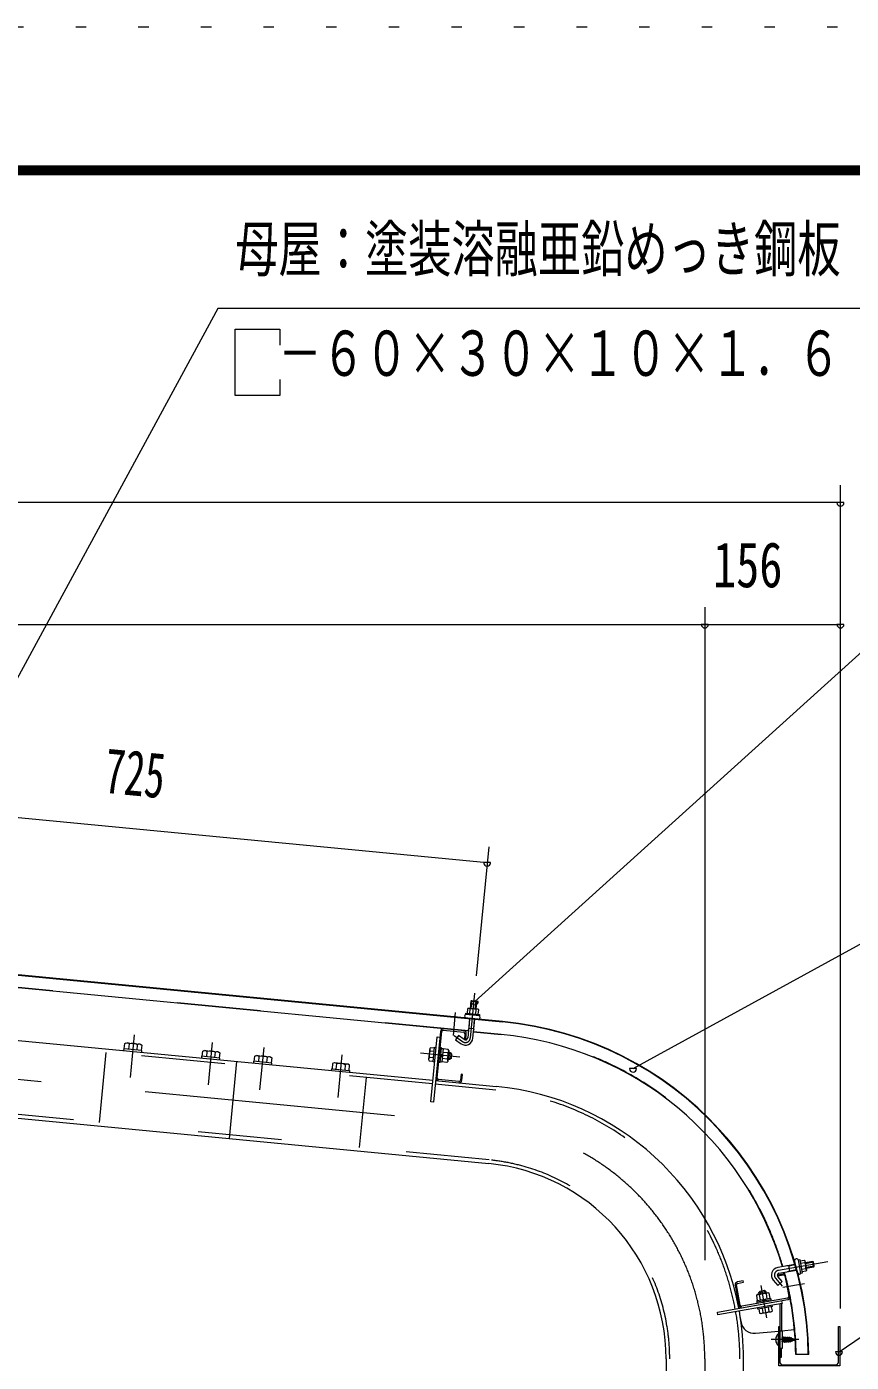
# Model space of a CAD drawing. Units: millimetres, scale not verified. Extents: x -25857 to 25867, y -10500 to 10500.
# Drawn here: x 18706 to 21076, y 6662 to 10500 of the extents above; entities that cross this region are included whole.
import ezdxf
from ezdxf.enums import TextEntityAlignment as Align

# ---------------------------------------------------------------- set-up
doc = ezdxf.new("R2010")
doc.units = ezdxf.units.MM
doc.header["$LTSCALE"] = 60
for name, pattern in [('USER2', [10, 4, -6]), ('USER3', [24, 12, -5, 2, -5]), ('USER4', [3, 0.5, -2.5])]:
    doc.linetypes.add(name, pattern=pattern)
for name, color, linetype, lineweight in [('0-6_2-02BOLD', 7, 'Continuous', 18), ('0-7_2-12HIDDEN', 3, 'USER2', 18), ('0-8_2-22CENTER', 3, 'USER3', 18), ('0-9_2-42THIN', 4, 'Continuous', 18), ('0-A_2-52DIM', 3, 'Continuous', 18), ('0-C_F-F1PAPER', 5, 'Continuous', 18), ('0-D_F-E_J_ADD', 5, 'USER4', 18)]:
    doc.layers.add(name, color=color, linetype=linetype, lineweight=lineweight)
doc.styles.add('ＭＳ ゴシック', font='')
doc.styles.get('ＭＳ ゴシック').set_extended_font_data('MS Gothic')

msp = doc.modelspace()

# ---------------------------------------------------------------- linework, layer by layer
at = {"layer": '0-6_2-02BOLD'}
for p, q in [((20073.6, 7641.83), (16149.99, 8019.63)), ((16191.43, 8014.38), (20073.47, 7640.58)), ((19975.44, 7613.6), (18186.22, 7785.89)), ((19979.76, 7664.92), (19980.99, 7677.67)), ((19997.15, 7676.11), (19995.92, 7663.37)), ((19998.76, 7699.35), (19996.65, 7677.43)), ((18077.28, 7645.68), (19873.47, 7472.73)), ((19978.91, 7649.69), (19973.63, 7594.78)), ((19988.56, 7593.34), (19993.85, 7648.25)), ((19886.18, 7479.54), (19899.02, 7612.92)), ((19903.39, 7616.52), (19962.11, 7610.87)), ((19976.33, 7622.85), (19991.26, 7621.41)), ((19990.37, 7612.17), (20070, 7604.5)), ((19000.16, 7577.15), (18998.7, 7561.98)), ((19023.13, 7559.63), (19024.59, 7574.8)), ((19885.45, 7597.15), (19893.41, 7596.38)), ((19898.35, 7564.13), (19903.32, 7563.65)), ((19917.7, 7561.53), (19903.25, 7562.93)), ((19919.14, 7558.36), (19917.7, 7561.53)), ((19224.15, 7555.58), (19222.69, 7540.41)), ((19247.11, 7538.06), (19248.57, 7553.23)), ((19309.08, 7527.07), (19287.73, 7305.35)), ((19373.46, 7541.21), (19372, 7526.04)), ((19396.42, 7523.69), (19397.88, 7538.86)), ((19875.67, 7537.3), (19863.72, 7538.45)), ((19865.52, 7557.13), (19877.47, 7555.98)), ((19894.44, 7523.57), (19890.46, 7523.95)), ((19896, 7539.75), (19901.45, 7544.25)), ((19896.48, 7544.72), (19901.94, 7549.22)), ((19915, 7533.52), (19900.56, 7534.91)), ((19902.36, 7553.58), (19916.79, 7552.19)), ((19919.14, 7558.36), (19916.12, 7527.01)), ((19582.05, 7505.81), (19581.57, 7500.83)), ((19595.96, 7504.47), (19597.42, 7519.64)), ((19621.85, 7517.29), (19620.39, 7502.12)), ((19632.6, 7500.95), (19634.06, 7516.12)), ((19881.43, 7471.96), (20055.63, 7455.19)), ((19948.51, 7469.52), (19889.78, 7475.18)), ((20942.86, 6948.36), (20930.24, 6946.13)), ((20881.58, 6912.56), (20864.84, 6909.61)), ((20914.3, 6943.65), (20865.5, 6935.05)), ((20868.44, 6918.43), (20918.88, 6927.32)), ((20886.27, 6908.92), (20896.45, 6851.21)), ((20899.91, 6923.98), (20896.98, 6940.59)), ((20933.06, 6930.14), (20945.68, 6932.37)), ((20742.43, 6883.96), (20752.67, 6825.86)), ((20756.62, 6826.55), (20746.37, 6884.66)), ((20852.17, 6898.42), (20864.7, 6883.49)), ((20893.21, 6846.58), (20761.25, 6823.31)), ((20815.32, 6841.98), (20812.79, 6856.27)), ((20824.55, 6843.61), (20820.5, 6837.82)), ((20829.48, 6844.48), (20825.43, 6838.69)), ((20831.28, 6859.53), (20833.79, 6845.24)), ((20876.05, 6831.36), (20876.05, 6752.53)), ((20819.66, 6817.36), (20821.75, 6805.53)), ((20840.23, 6808.79), (20838.14, 6820.62)), ((20849.47, 6810.42), (20847.37, 6822.25)), ((20849.83, 6822.68), (20849.13, 6826.62)), ((20872.3, 6752.53), (20872.3, 6830.7)), ((20876.05, 6752.98), (20912.87, 6756.29)), ((20800.82, 6746.21), (20868.05, 6752.26)), ((20877.3, 6734.41), (20877.65, 6733.53)), ((20877.3, 6726.98), (20878.55, 6720.03)), ((20877.95, 6721.53), (20877.3, 6721.53)), ((20880.65, 6733.53), (20881.25, 6735.03)), ((20882.45, 6735.03), (20885.15, 6720.03)), ((20885.75, 6721.53), (20888.75, 6721.53)), ((20886.65, 6735.03), (20886.05, 6733.53)), ((20894.15, 6721.53), (20891.45, 6733.53)), ((20892.05, 6735.03), (20893.25, 6735.03)), ((20897.45, 6735.03), (20896.85, 6733.53)), ((20899.25, 6733.05), (20898.65, 6734.91)), ((20907.65, 6729.69), (20904.58, 6730.92)), ((20905.55, 6722.91), (20906.75, 6723.39)), ((20907.35, 6725.25), (20910.34, 6726.44)), ((20910.56, 6728.53), (20913.05, 6727.53)), ((20913.05, 6727.53), (20911.44, 6726.89)), ((20954.05, 6684.84), (20916.55, 6684.84)), ((20543.88, 6672.43), (20543.88, 6109.93)), ((20766.62, 6109.93), (20766.62, 6672.43))]:
    msp.add_line(p, q, dxfattribs=at)
for points in [[(16252.72, 7821.37), (16244.53, 7814.62), (16224.62, 7607.82), (16231.37, 7599.64), (20034.27, 7233.46)], [(20004, 7662.59), (20005.23, 7675.34), (20003.18, 7676.79), (19975.19, 7679.49), (19972.91, 7678.45), (19971.67, 7665.7)], [(19981.72, 7678.86), (19983.83, 7700.79), (19985.2, 7701.92), (19997.64, 7700.72), (19998.76, 7699.35), (19983.83, 7700.79)], [(19895.04, 7613.31), (19875.44, 7409.75), (19867.48, 7410.52), (19885.45, 7597.15)], [(19963.28, 7590.08), (19947.42, 7601.39), (19938.7, 7589.18), (19954.58, 7577.86)], [(19965.71, 7606.5), (19964.09, 7589.58), (19968.07, 7589.19), (19969.7, 7606.11)], [(19036.56, 7553.31), (19037.04, 7558.29), (18984.78, 7563.32), (18984.31, 7558.35)], [(18986.49, 7563.16), (18987.95, 7578.33), (18992.06, 7580.2), (19033.12, 7576.25), (19036.8, 7573.62), (19035.34, 7558.45)], [(19878.37, 7565.32), (19866.41, 7566.47), (19864.39, 7563.64), (19861.37, 7532.28), (19862.81, 7529.12), (19874.77, 7527.96)], [(19878.51, 7525.11), (19874.53, 7525.49), (19878.61, 7567.79), (19882.59, 7567.41)], [(19894.44, 7523.57), (19898.51, 7565.88), (19894.53, 7566.26)], [(19903.32, 7563.65), (19899.58, 7524.84), (19894.6, 7525.31)], [(19260.55, 7531.75), (19261.03, 7536.72), (19208.77, 7541.75), (19208.29, 7536.78)], [(19210.48, 7541.59), (19211.94, 7556.76), (19216.05, 7558.64), (19257.11, 7554.68), (19260.79, 7552.06), (19259.33, 7536.89)], [(19409.86, 7517.37), (19410.34, 7522.35), (19358.08, 7527.38), (19357.6, 7522.4)], [(19359.79, 7527.21), (19361.25, 7542.38), (19365.36, 7544.26), (19406.42, 7540.31), (19410.1, 7537.68), (19408.64, 7522.51)], [(19634.06, 7516.12), (19630.38, 7518.74), (19589.32, 7522.69), (19585.21, 7520.82), (19583.75, 7505.65)], [(19916.12, 7527.01), (19914.1, 7524.18), (19899.65, 7525.57)], [(19918.59, 7552.64), (19923.56, 7552.16), (19921.64, 7532.26), (19916.67, 7532.74)], [(19923.56, 7552.16), (19926.94, 7548.07), (19925.74, 7535.63), (19921.64, 7532.26)], [(19582.05, 7505.81), (19634.31, 7500.78), (19633.83, 7495.8)], [(19956.86, 7472.73), (19958.48, 7489.65), (19954.5, 7490.03), (19952.87, 7473.12)], [(20928.84, 6954.13), (20941.45, 6956.35), (20943.06, 6954.43), (20947.94, 6926.74), (20947.09, 6924.38), (20934.48, 6922.15)], [(20946.81, 6933.2), (20968.51, 6937.03), (20965.9, 6951.8), (20944.2, 6947.97)], [(20968.51, 6937.03), (20969.52, 6938.47), (20967.35, 6950.79), (20965.9, 6951.8)], [(20864.84, 6909.61), (20864.14, 6913.55), (20880.89, 6916.5)], [(20864.7, 6883.49), (20877.63, 6894.34), (20865.1, 6909.27)], [(20749.61, 6889.29), (20766.35, 6892.24), (20765.66, 6896.18), (20748.92, 6893.23)], [(20811.02, 6862.8), (20814.06, 6867.14), (20826.37, 6869.32), (20830.72, 6866.28)], [(20876.05, 6839.49), (20877.44, 6831.61), (20692.96, 6799.08), (20691.57, 6806.96), (20893.91, 6842.64)], [(20843.03, 6846.87), (20840.52, 6861.16), (20837.25, 6862.35), (20806.22, 6856.88), (20803.56, 6854.64), (20806.07, 6840.35)], [(20847.05, 6838.44), (20846.35, 6842.37), (20804.5, 6834.99), (20805.19, 6831.06)], [(20806.22, 6835.3), (20805.35, 6840.23), (20843.76, 6847), (20844.63, 6842.07)], [(20811.89, 6857.88), (20811.02, 6862.8), (20830.72, 6866.28), (20831.58, 6861.35)], [(20849.83, 6822.68), (20807.97, 6815.3), (20807.28, 6819.24)], [(20810.42, 6815.73), (20812.5, 6803.9), (20815.78, 6802.71), (20846.79, 6808.19), (20849.47, 6810.42)], [(20868.05, 6709.83), (20867.01, 6709.83), (20867.01, 6745.23), (20868.05, 6745.23)], [(20871.05, 6752.53), (20877.3, 6752.53), (20877.3, 6702.53), (20871.05, 6702.53)], [(20877.3, 6733.64), (20879.75, 6720.03), (20880.35, 6721.53)], [(20879.75, 6720.03), (20878.55, 6720.03), (20877.95, 6721.53), (20877.3, 6724.42)], [(20889.35, 6720.03), (20888.75, 6721.53), (20886.05, 6733.53), (20883.05, 6733.53), (20882.45, 6735.03), (20881.25, 6735.03), (20883.95, 6720.03), (20883.35, 6721.53), (20880.35, 6721.53), (20877.65, 6733.53), (20880.65, 6733.53), (20883.35, 6721.53)], [(20883.95, 6720.03), (20885.15, 6720.03), (20885.75, 6721.53), (20883.05, 6733.53)], [(20901.95, 6723.09), (20901.35, 6721.24), (20900.15, 6720.76), (20899.55, 6722.13), (20898.05, 6721.53), (20896.55, 6721.53), (20895.95, 6720.03), (20894.75, 6720.03), (20894.15, 6721.53), (20891.15, 6721.53), (20890.55, 6720.03), (20889.35, 6720.03), (20886.65, 6735.03), (20887.85, 6735.03), (20890.55, 6720.03)], [(20891.15, 6721.53), (20888.45, 6733.53), (20887.85, 6735.03)], [(20888.45, 6733.53), (20891.45, 6733.53), (20892.05, 6735.03), (20894.75, 6720.03)], [(20895.95, 6720.03), (20893.25, 6735.03), (20893.85, 6733.53), (20896.55, 6721.53)], [(20893.85, 6733.53), (20896.85, 6733.53), (20899.55, 6722.13)], [(20900.15, 6720.76), (20897.45, 6735.03), (20898.65, 6734.91), (20901.35, 6721.24)], [(20902.25, 6731.85), (20899.25, 6733.05), (20901.95, 6723.09), (20904.95, 6724.29)], [(20904.65, 6730.89), (20907.35, 6725.25), (20906.75, 6723.39), (20904.05, 6732.75), (20902.85, 6733.22), (20902.25, 6731.85), (20904.95, 6724.29), (20905.55, 6722.91), (20902.85, 6733.22)], [(20910.35, 6726.45), (20907.65, 6729.69), (20908.25, 6731.07), (20909.45, 6730.59), (20912.15, 6725.55), (20910.95, 6725.07), (20908.25, 6731.07)], [(20872.3, 6702.53), (20872.3, 6676.98), (20876.05, 6676.98), (20876.05, 6702.53)]]:
    msp.add_lwpolyline(points, dxfattribs=at)
for points in [[(20007.36, 7658.25), (19967.55, 7662.08), (19967.93, 7666.06), (20007.75, 7662.23)], [(20935.13, 6918.44), (20931.19, 6917.75), (20924.25, 6957.14), (20928.18, 6957.84)], [(20871.05, 6765.03), (20871.05, 6660.53), (20876.05, 6655.53), (21035.05, 6655.53), (21040.05, 6660.53), (21040.05, 6765.03), (21043.05, 6765.03), (21043.05, 6652.53), (20868.05, 6652.53), (20868.05, 6765.03)]]:
    msp.add_lwpolyline(points, close=True, dxfattribs=at)
for centre, radius, start, end in [((19976.38, 7672.16), 7.19, 50.11574, 110.11574), ((19986.61, 7651.4), 26.87, 66.91203, 102.08795), ((20000.62, 7669.82), 7.19, 58.88425, 118.88425), ((19969.56, 7656.87), 5, 84.4998, 264.4998), ((20004.4, 7653.51), 5, 264.50061, 84.50061), ((19980.25, 6672.43), 972.62, 0.73094, 84.50003), ((19980.25, 6672.43), 973.88, 0.73001, 84.5), ((19903.01, 7612.54), 8, 84.4973, 174.4973), ((19903.01, 7612.54), 4, 84.4973, 174.4973), ((19961.74, 7606.88), 4, 354.5092, 84.50122), ((19961.74, 7606.88), 8, 354.50143, 84.50122), ((19980.25, 6672.43), 936.38, 16.43245, 84.5), ((18993.37, 7570.57), 9.46, 44.06885, 84.5), ((19009.29, 7543.93), 34.45, 63.6357, 105.3643), ((19030, 7567.04), 9.46, 84.5, 124.92831), ((19871.39, 7561.28), 7.19, 174.49905, 215.22588), ((19967.09, 7595.41), 21.56, 234.5, 354.5), ((19967.09, 7595.41), 6.57, 234.5, 354.5), ((19217.36, 7549), 9.46, 44.06885, 84.5), ((19233.28, 7522.37), 34.45, 63.6357, 105.3643), ((19253.99, 7545.47), 9.46, 84.5, 124.92831), ((19366.67, 7534.63), 9.46, 44.06885, 84.5), ((19382.59, 7507.99), 34.45, 63.6357, 105.3643), ((19403.3, 7531.1), 9.46, 84.5, 124.92831), ((19590.63, 7513.06), 9.46, 44.06885, 84.5), ((19868.69, 7533.26), 7.19, 133.77223, 174.49905), ((19888.91, 7545.45), 26.15, 153.47365, 195.52446), ((19909.12, 7529.37), 7.19, 354.49905, 35.22588), ((19891.6, 7545.19), 26.15, 333.47365, 15.52446), ((19911.82, 7557.39), 7.19, 313.77223, 354.49905), ((19606.55, 7486.43), 34.45, 63.6357, 105.3643), ((19627.27, 7509.53), 9.46, 84.5, 124.92831), ((19890.16, 7479.16), 8, 174.4973, 264.48845), ((19890.16, 7479.16), 4, 174.4973, 264.48845), ((19948.89, 7473.5), 8, 264.49953, 354.50208), ((19948.89, 7473.5), 4, 264.49953, 354.5092), ((19980.25, 6672.43), 786.38, 10.65315, 84.50005), ((19980.25, 6672.43), 563.62, 0, 84.50003), ((20918.82, 6953.64), 5.95, 10.01471, 190.01471), ((20936.31, 6951.33), 7.19, 335.62325, 35.62325), ((20919.04, 6935.91), 26.87, 352.41954, 27.59546), ((20869.41, 6912.89), 22.5, 99.99847, 220.00092), ((20869.41, 6912.89), 5.62, 100.00249, 220.00249), ((20882.27, 6908.62), 8, 75.34628, 100.00198), ((20882.27, 6908.62), 4, 14.67992, 100.00677), ((19980.25, 6672.43), 936.38, 0.75925, 15.39432), ((20926.61, 6919.48), 4.21, 190.00774, 10.00774), ((20940.55, 6927.34), 7.19, 344.39175, 44.39175), ((20750.3, 6885.35), 8, 100.00313, 190.00211), ((20750.3, 6885.35), 4, 100.00652, 190.00652), ((20809.12, 6850.09), 7.19, 59.27591, 100.00273), ((20826.28, 6833.86), 26.15, 78.97455, 121.02536), ((20836.84, 6854.98), 7.19, 100.00273, 140.72955), ((20892.52, 6850.52), 4, 280.00652, 10.00652), ((20892.52, 6850.52), 8, 280.00217, 340.37393), ((20760.55, 6827.24), 8, 190.01096, 280.00211), ((19980.25, 6672.43), 786.38, 0, 10.0701), ((19980.27, 6672.34), 786.38, 7.7531, 10.07008), ((20760.55, 6827.24), 4, 190.01537, 280.00652), ((20816.18, 6810.08), 7.19, 280.00273, 320.72955), ((20826.74, 6831.2), 26.15, 258.97455, 301.02536), ((20843.89, 6814.97), 7.19, 239.27591, 280.00273), ((20796.61, 6783.48), 37.5, 187.75275, 276.44838), ((20881.85, 6727.53), 23.1, 129.98303, 230.0168), ((20870.3, 6727.53), 11.55, 137.75334, 222.24648)]:
    msp.add_arc(centre, radius, start, end, dxfattribs=at)
at = {"layer": '0-7_2-12HIDDEN'}
for p, q in [((19975.56, 7614.85), (18186.34, 7787.13)), ((20035.28, 7243.91), (16244.82, 7608.89)), ((19872.46, 7462.27), (18076.27, 7635.23)), ((19990.49, 7613.41), (20070.12, 7605.74)), ((18915.46, 7351.74), (18934.8, 7552.56)), ((19681.35, 7480.68), (19662.01, 7279.85)), ((20054.62, 7444.74), (19880.42, 7461.51)), ((20554.38, 6109.93), (20554.38, 6672.43)), ((20756.13, 6109.93), (20756.13, 6672.43))]:
    msp.add_line(p, q, dxfattribs=at)
for radius, start, end in [(937.62, 16.42381, 84.5), (775.88, 10.662, 84.50003), (574.12, 0, 84.50003), (937.62, 0.75822, 15.3871), (775.88, 0, 10.07104)]:
    msp.add_arc((19980.25, 6672.43), radius, start, end, dxfattribs=at)
at = {"layer": '0-8_2-22CENTER'}
for p, q in [((16179.83, 7716.49), (20044.95, 7344.33)), ((19993.49, 7722.86), (19981.09, 7594.06)), ((19937.92, 7667.44), (19931.55, 7601.25)), ((19014.99, 7603.11), (19003.24, 7481.17)), ((19935.02, 7601.02), (19958.93, 7583.97)), ((19238.98, 7581.54), (19227.23, 7459.6)), ((19376.54, 7445.23), (19388.29, 7567.17)), ((19612.25, 7545.6), (19600.51, 7423.66)), ((19951.22, 7539.45), (19837.99, 7550.36)), ((20866.97, 6926.73), (21009.05, 6951.79)), ((20833.99, 6790.04), (20817.58, 6883.19)), ((20858.64, 6903.85), (20877.51, 6881.35)), ((20879.14, 6878.11), (20941.44, 6889.09)), ((20925.75, 6727.53), (20845.82, 6727.53)), ((20954.77, 1379.52), (20954.77, 6684.84)), ((20655.25, 6672.43), (20655.25, -930.07))]:
    msp.add_line(p, q, dxfattribs=at)
for centre, radius, start, end in [((19967.09, 7595.41), 14.06, 234.5, 354.5), ((19980.25, 6672.43), 675, 0, 84.50003), ((20869.41, 6912.89), 14.06, 100.00238, 219.99998)]:
    msp.add_arc(centre, radius, start, end, dxfattribs=at)
at = {"layer": '0-9_2-42THIN'}
for p, q in [((19985.2, 7701.92), (19982.97, 7678.75)), ((19995.41, 7677.55), (19997.64, 7700.72)), ((19977.57, 7622.73), (19980.16, 7649.56)), ((19992.6, 7648.37), (19990.01, 7621.53)), ((19975.88, 7618.2), (19977.57, 7622.73)), ((19990.01, 7621.53), (19990.81, 7616.77)), ((19916.91, 7535.22), (19924.37, 7534.5)), ((19925.81, 7549.43), (19918.35, 7550.15)), ((20944.42, 6946.73), (20967.35, 6950.79)), ((20897.25, 6939.09), (20891.39, 6939.6)), ((20914.72, 6942.18), (20897.25, 6939.1)), ((20969.52, 6938.47), (20946.59, 6934.43)), ((20813.05, 6865.7), (20814.35, 6858.31)), ((20829.12, 6860.92), (20827.81, 6868.3))]:
    msp.add_line(p, q, dxfattribs=at)
msp.add_lwpolyline([(20894.32, 6922.99), (20899.64, 6925.48), (20918.49, 6928.8)], dxfattribs=at)
at = {"layer": '0-A_2-52DIM'}
for p, q in [((19255.25, 9689.93), (18151.37, 7656.37)), ((21405.25, 9689.93), (19255.25, 9689.93)), ((21045.25, 6817.44), (21045.25, 9182.47)), ((21045.25, 9132.46), (16045.26, 9132.46)), ((21055.25, 9132.46), (21035.25, 9132.46)), ((20655.26, 8832.47), (20655.26, 6955.97)), ((16045.26, 8782.47), (21045.25, 8782.47)), ((20665.26, 8782.47), (20645.26, 8782.47)), ((21055.25, 8782.47), (21035.25, 8782.47)), ((16095.33, 8477.09), (20029.64, 8098.25)), ((20448.96, 7506.15), (21705.25, 8194.93)), ((20033.98, 8143.3), (19998.29, 7772.64)), ((20039.64, 8098.25), (20019.64, 8098.25)), ((20004.19, 7699.55), (19984.19, 7699.55)), ((20458.96, 7506.15), (20438.96, 7506.15)), ((21051.32, 6692.54), (21031.32, 6692.54))]:
    msp.add_line(p, q, dxfattribs=at)
for points in [[(19305.25, 9631.37), (19434.03, 9631.37), (19434.03, 9584.56)], [(19434.03, 9486.75), (19434.03, 9439.93), (19305.25, 9439.93), (19305.25, 9631.37)], [(23705.25, 9244.93), (21705.25, 9244.93), (19994.19, 7699.55)], [(21041.32, 6692.54), (21705.25, 7144.93), (23405.26, 7144.93)]]:
    msp.add_lwpolyline(points, dxfattribs=at)
for centre in [(21045.25, 9132.46), (20655.26, 8782.47), (21045.25, 8782.47), (20029.64, 8098.25), (19994.19, 7699.55), (20448.96, 7506.15), (21041.32, 6692.54)]:
    msp.add_arc(centre, 10, 180, 0, dxfattribs=at)
at = {"layer": '0-C_F-F1PAPER'}
for points in [[(25366.66, -10000), (-3333.33, -10000), (-3333.33, 10100), (25366.66, 10100)], [(25364.16, -9997.5), (-3330.83, -9997.5), (-3330.83, 10097.5), (25364.16, 10097.5)], [(25361.66, -9995), (-3328.33, -9995), (-3328.33, 10095), (25361.66, 10095)], [(25359.16, -9992.5), (25359.16, 10092.5), (-3325.83, 10092.5), (-3325.83, -9992.5)], [(25356.66, -9990), (-3323.33, -9990), (-3323.33, 10090), (25356.66, 10090)], [(25354.16, -9987.5), (25354.16, 10087.5), (-3320.83, 10087.5), (-3320.83, -9987.5)], [(25351.66, -9985), (-3318.33, -9985), (-3318.33, 10085), (25351.66, 10085)], [(25349.17, -9982.5), (25349.17, 10082.5), (-3315.83, 10082.5), (-3315.83, -9982.5)], [(25346.66, -9980), (25346.66, 10080), (-3313.33, 10080), (-3313.33, -9980)], [(25344.16, -9977.5), (25344.16, 10077.5), (-3310.83, 10077.5), (-3310.83, -9977.5)], [(25341.66, -9975), (-3308.33, -9975), (-3308.33, 10075), (25341.66, 10075)]]:
    msp.add_lwpolyline(points, close=True, dxfattribs=at)
at = {"layer": '0-D_F-E_J_ADD'}
msp.add_lwpolyline([(25866.67, -10500), (-3833.33, -10500), (-3833.33, 10500), (25866.67, 10500)], close=True, dxfattribs=at)

# ---------------------------------------------------------------- texts
at = {"layer": '0-A_2-52DIM', "color": 7, "style": 'ＭＳ ゴシック'}
for s, width, p in [('母屋：塗装溶融亜鉛めっき鋼板', 0.7, (19305.25, 9757.7)), ('\u3000－６０×３０×１０×１．６', 0.7, (19305.25, 9457.69)), ('156', 0.75, (20679, 8850.23))]:
    msp.add_text(s, height=130.2, dxfattribs=dict(at, width=width)).set_placement(p, align=Align.BOTTOM_LEFT)
at = {"layer": '0-A_2-52DIM', "color": 7, "style": 'ＭＳ ゴシック', "width": 0.65}
msp.add_text('725', height=130.2, rotation=354.501, dxfattribs=at).set_placement((18921.33, 8260.49), align=Align.BOTTOM_LEFT)

doc.saveas('drawing.dxf')
